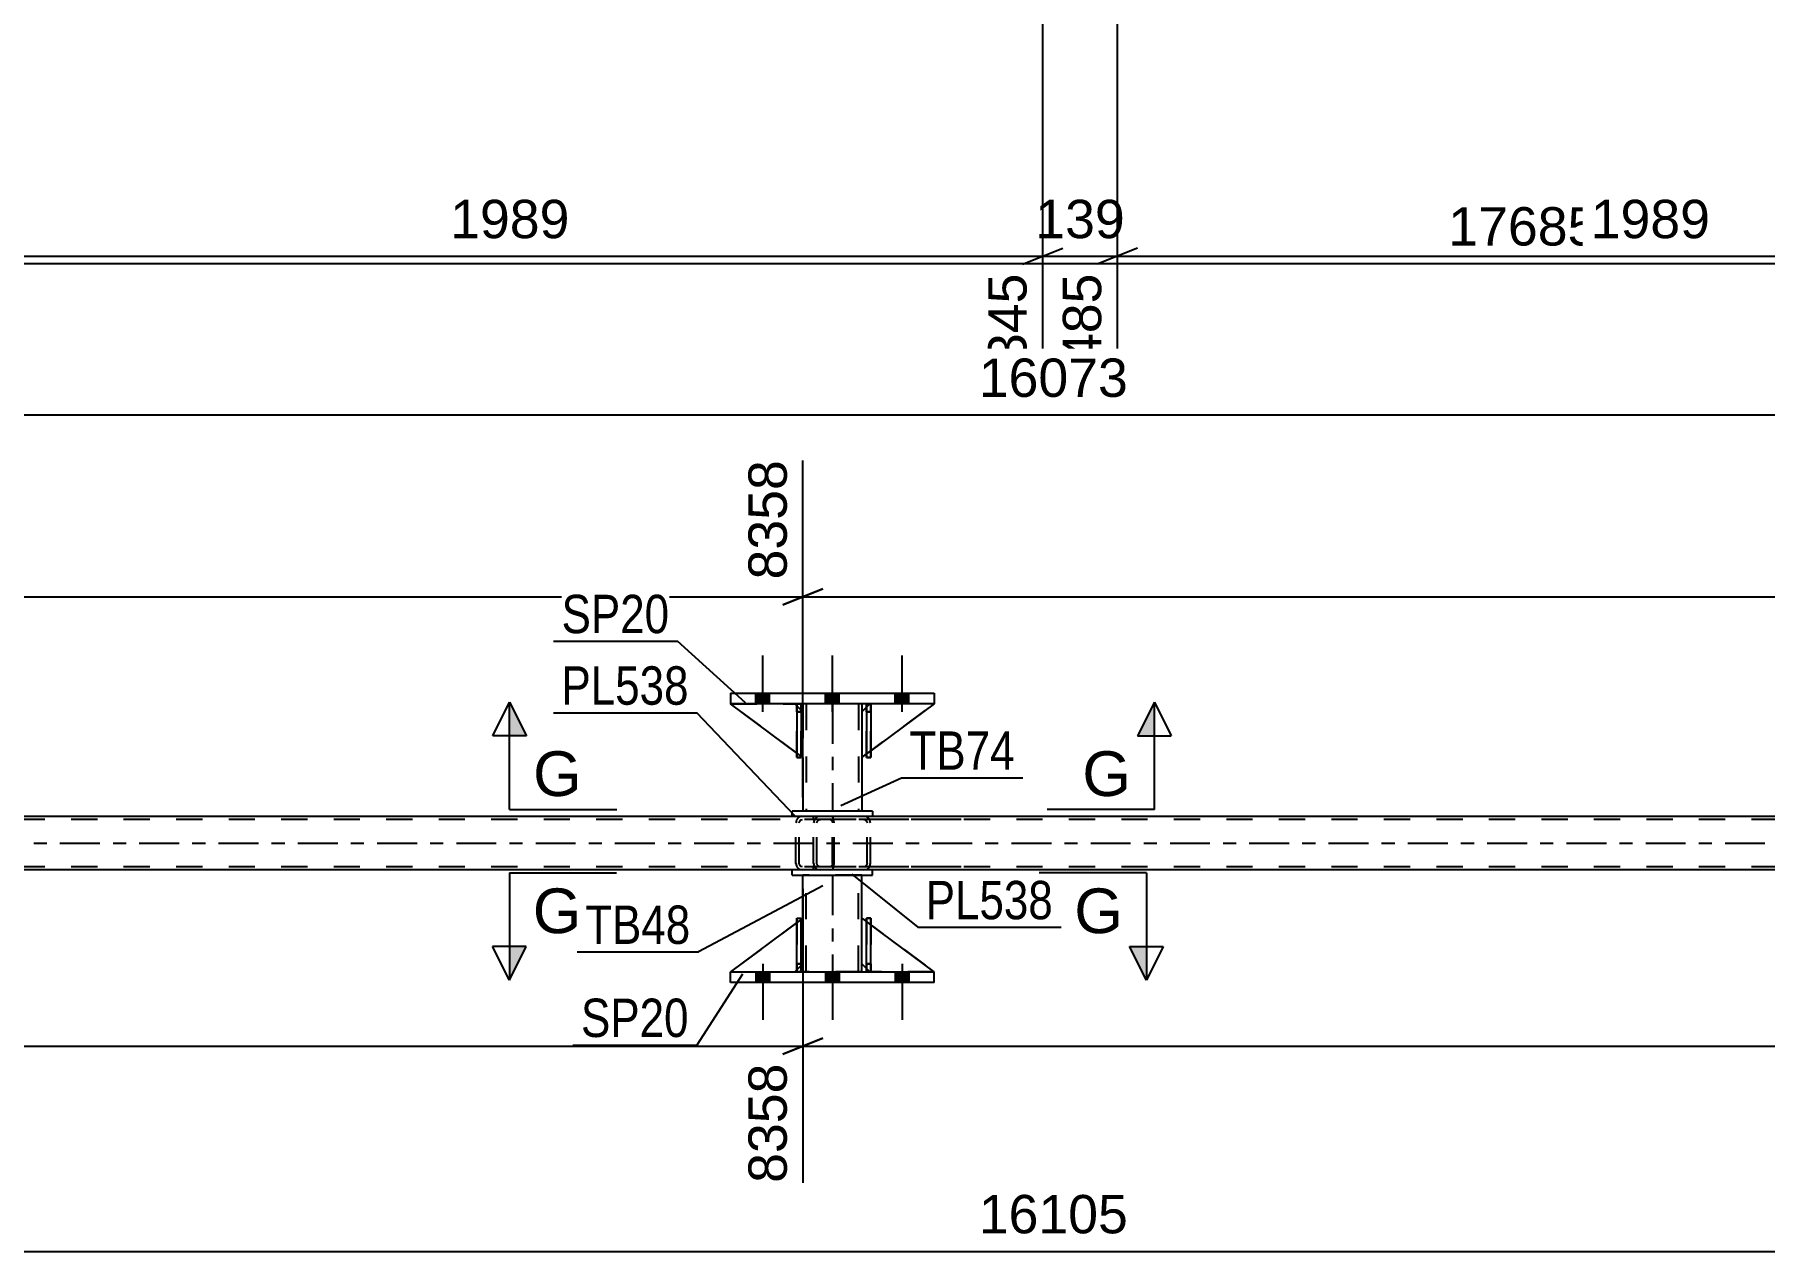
# Model space of a CAD drawing. Header units: millimetres. Extents: x 0 to 841, y 0 to 594.
# Drawn here: x 323.2 to 452.3, y 208.6 to 299.5 of the extents above; entities that cross this region are included whole.
import ezdxf

# ---------------------------------------------------------------- set-up
doc = ezdxf.new("R2010")
doc.units = ezdxf.units.MM
doc.linetypes.add('DXK_LINE_DOT2', pattern=[3.9198, 1.9599, -1.9599])
doc.linetypes.add('DXK_LINE_DOT3', pattern=[5.9187, 2.979, -0.9799, 0.9799, -0.9799])
doc.styles.add('Arial', font='ARIAL.TTF', dxfattribs={"height": 0.2})
doc.styles.add('Arial Narrow', font='ARIALN.TTF', dxfattribs={"height": 0.2})

# ---------------------------------------------------------------- blocks, each defined once
blk = doc.blocks.new('Part-318895815-4595 - 4507')
at = {"color": 2, "linetype": 'Continuous'}
for p, q in [((385.74, 237.09), (379.74, 237.09)), ((379.74, 236.69), (379.74, 237.09)), ((379.74, 236.69), (385.74, 236.69)), ((385.74, 236.69), (385.74, 237.09))]:
    blk.add_line(p, q, dxfattribs=at)
blk = doc.blocks.new('Part-318895815-4554 - 4507')
at = {"color": 7, "linetype": 'DXK_LINE_DOT2'}
for p, q in [((382.61, 241.09), (374.29, 241.09)), ((382.61, 240.85), (374.29, 240.85)), ((380.06, 240.79), (380.02, 240.61)), ((380.02, 237.57), (380.02, 240.61)), ((380.27, 240.61), (380.29, 240.7)), ((380.27, 237.57), (380.27, 240.61)), ((380.29, 240.7), (380.34, 240.78)), ((380.52, 241.09), (380.33, 241.05)), ((380.34, 240.78), (380.42, 240.83)), ((380.42, 240.83), (380.52, 240.85)), ((381.34, 240.85), (381.34, 241.09)), ((382.72, 241.05), (382.61, 241.09)), ((382.61, 240.85), (382.66, 240.83)), ((382.66, 240.83), (382.71, 240.78)), ((382.71, 240.78), (382.74, 240.7)), ((382.8, 240.95), (382.72, 241.05)), ((382.74, 240.7), (382.75, 240.61)), ((382.75, 237.57), (382.75, 240.61)), ((382.86, 240.79), (382.8, 240.95)), ((382.88, 240.61), (382.86, 240.79)), ((382.88, 237.57), (382.88, 240.61)), ((382.61, 237.33), (374.29, 237.33)), ((382.61, 237.09), (374.29, 237.09)), ((380.02, 237.57), (380.06, 237.39)), ((380.29, 237.48), (380.27, 237.57)), ((380.34, 237.4), (380.29, 237.48)), ((380.33, 237.13), (380.52, 237.09)), ((380.42, 237.35), (380.34, 237.4)), ((380.52, 237.33), (380.42, 237.35)), ((381.34, 237.09), (381.34, 237.33)), ((382.66, 237.35), (382.61, 237.33)), ((382.61, 237.09), (382.72, 237.13)), ((382.71, 237.4), (382.66, 237.35)), ((382.74, 237.48), (382.71, 237.4)), ((382.72, 237.13), (382.8, 237.23)), ((382.75, 237.57), (382.74, 237.48)), ((382.8, 237.23), (382.86, 237.39)), ((382.86, 237.39), (382.88, 237.57))]:
    blk.add_line(p, q, dxfattribs=at)
for centre, start, end in [((380.51, 240.6), 111.1941, 156.1506), ((380.51, 237.59), 203.8494, 248.8059)]:
    blk.add_arc(centre, 0.492, start, end, dxfattribs=at)
blk = doc.blocks.new('Part-318895815-4630 - 4507')
at = {"color": 2, "linetype": 'Continuous'}
for p, q in [((380.09, 233.16), (375.14, 229.49)), ((380.54, 233.49), (380.41, 233.4)), ((380.54, 230.09), (380.54, 233.49)), ((380.54, 230.09), (380.41, 229.96)), ((380.54, 230.09), (380.54, 230.09)), ((380.09, 229.64), (379.94, 229.49))]:
    blk.add_line(p, q, dxfattribs=at)
at = {"color": 7, "linetype": 'DXK_LINE_DOT2'}
for p, q in [((380.41, 233.4), (380.09, 233.16)), ((380.54, 230.09), (380.54, 233.49)), ((380.54, 230.09), (379.94, 229.49)), ((380.41, 229.96), (380.09, 229.64)), ((375.14, 229.49), (375.14, 229.49)), ((375.14, 229.49), (379.94, 229.49))]:
    blk.add_line(p, q, dxfattribs=at)
blk = doc.blocks.new('Part-318895815-4558 - 4507')
at = {"color": 2, "linetype": 'Continuous'}
for p, q in [((380.09, 229.49), (380.09, 233.49)), ((380.09, 233.49), (380.41, 233.49)), ((380.41, 229.49), (380.41, 233.49)), ((380.09, 229.49), (380.09, 229.49)), ((380.41, 229.49), (380.09, 229.49))]:
    blk.add_line(p, q, dxfattribs=at)
at = {"color": 7, "linetype": 'DXK_LINE_DOT2'}
for p, q in [((380.09, 233.49), (380.09, 230.09)), ((380.41, 230.09), (380.41, 233.49)), ((380.09, 230.09), (380.09, 229.49)), ((380.09, 230.09), (380.41, 230.09)), ((380.41, 229.49), (380.41, 230.09)), ((380.09, 229.49), (380.09, 229.49)), ((380.09, 229.49), (380.09, 229.49)), ((380.41, 229.49), (380.41, 229.49))]:
    blk.add_line(p, q, dxfattribs=at)
blk = doc.blocks.new('Part-318895815-4559 - 4507')
at = {"color": 7, "linetype": 'DXK_LINE_DOT2'}
for p, q in [((385.61, 233.49), (385.29, 233.49)), ((385.29, 230.09), (385.29, 233.49)), ((385.29, 233.49), (385.29, 229.49)), ((385.61, 233.49), (385.61, 230.09)), ((385.61, 229.49), (385.61, 233.49)), ((385.61, 230.09), (385.29, 230.09)), ((385.29, 229.49), (385.29, 230.09)), ((385.61, 230.09), (385.61, 229.49)), ((385.61, 229.49), (385.29, 229.49)), ((385.61, 229.49), (385.61, 229.49))]:
    blk.add_line(p, q, dxfattribs=at)
blk = doc.blocks.new('Part-318895815-4725 - 4507')
at = {"color": 2, "linetype": 'Continuous'}
for p, q in [((385.61, 249.49), (385.29, 249.49)), ((385.29, 249.49), (385.29, 245.49)), ((385.61, 249.49), (385.61, 249.49)), ((385.61, 249.49), (385.61, 245.49)), ((385.61, 245.49), (385.29, 245.49))]:
    blk.add_line(p, q, dxfattribs=at)
at = {"color": 7, "linetype": 'DXK_LINE_DOT2'}
for p, q in [((385.29, 249.49), (385.29, 248.89)), ((385.29, 249.49), (385.29, 249.49)), ((385.61, 248.89), (385.61, 249.49)), ((385.61, 249.49), (385.61, 249.49)), ((385.61, 248.89), (385.29, 248.89)), ((385.29, 248.89), (385.29, 245.49)), ((385.61, 245.49), (385.61, 248.89))]:
    blk.add_line(p, q, dxfattribs=at)
blk = doc.blocks.new('Part-318895815-4600 - 4507')
at = {"color": 2, "linetype": 'Continuous'}
for p, q in [((380.54, 233.49), (380.54, 236.69)), ((384.94, 233.49), (384.94, 236.69)), ((380.54, 229.49), (380.54, 230.09)), ((384.94, 229.49), (384.94, 230.09))]:
    blk.add_line(p, q, dxfattribs=at)
at = {"color": 7, "linetype": 'DXK_LINE_DOT2'}
for p, q in [((384.94, 236.69), (380.54, 236.69)), ((380.78, 229.49), (380.78, 236.69)), ((384.7, 229.49), (384.7, 236.69)), ((380.54, 230.09), (380.54, 233.49)), ((384.94, 230.09), (384.94, 233.49)), ((384.94, 229.49), (380.54, 229.49))]:
    blk.add_line(p, q, dxfattribs=at)
at = {"color": 7, "linetype": 'DXK_LINE_DOT3'}
blk.add_line((382.74, 236.69), (382.74, 229.49), dxfattribs=at)
blk = doc.blocks.new('Part-318895815-4648 - 4507')
at = {"color": 2, "linetype": 'Continuous'}
for p, q in [((375.14, 228.69), (375.14, 229.49)), ((375.14, 229.49), (390.34, 229.49)), ((390.34, 228.69), (375.14, 228.69)), ((390.34, 228.69), (390.34, 229.49))]:
    blk.add_line(p, q, dxfattribs=at)
blk = doc.blocks.new('Part-318895815-4643 - 4507')
at = {"color": 7, "linetype": 'DXK_LINE_DOT2'}
for p, q in [((385.54, 249.49), (384.94, 248.89)), ((384.94, 245.49), (390.34, 249.49)), ((390.34, 249.49), (385.54, 249.49)), ((384.94, 248.89), (384.94, 245.49))]:
    blk.add_line(p, q, dxfattribs=at)
blk = doc.blocks.new('Part-318895815-4649 - 4507')
at = {"color": 2, "linetype": 'Continuous'}
for p, q in [((385.29, 229.49), (385.29, 233.49)), ((385.29, 233.49), (385.61, 233.49)), ((385.61, 229.49), (385.61, 233.49)), ((385.29, 229.49), (385.29, 229.49)), ((385.61, 229.49), (385.29, 229.49))]:
    blk.add_line(p, q, dxfattribs=at)
at = {"color": 7, "linetype": 'DXK_LINE_DOT2'}
for p, q in [((385.29, 233.49), (385.29, 230.09)), ((385.61, 230.09), (385.61, 233.49)), ((385.29, 230.09), (385.29, 229.49)), ((385.29, 230.09), (385.61, 230.09)), ((385.61, 229.49), (385.61, 230.09)), ((385.29, 229.49), (385.29, 229.49)), ((385.29, 229.49), (385.29, 229.49)), ((385.61, 229.49), (385.61, 229.49))]:
    blk.add_line(p, q, dxfattribs=at)
blk = doc.blocks.new('Bolt-318895815-4653 - 4507')
at = {"linetype": 'Continuous'}
for points in [[(377.02, 228.69), (378.06, 228.69), (378.06, 229.49), (377.02, 229.49)], [(377.02, 228.69), (378.06, 228.69), (378.06, 229.49), (377.02, 229.49)], [(377.02, 228.69), (378.06, 228.69), (378.06, 229.49), (377.02, 229.49)], [(382.22, 228.69), (383.26, 228.69), (383.26, 229.49), (382.22, 229.49)], [(382.22, 228.69), (383.26, 228.69), (383.26, 229.49), (382.22, 229.49)], [(387.42, 228.69), (388.46, 228.69), (388.46, 229.49), (387.42, 229.49)], [(387.42, 228.69), (388.46, 228.69), (388.46, 229.49), (387.42, 229.49)], [(387.42, 228.69), (388.46, 228.69), (388.46, 229.49), (387.42, 229.49)]]:
    blk.add_hatch(color=1, dxfattribs=at).paths.add_polyline_path(points)
at = {"color": 1, "linetype": 'Continuous'}
for p, q in [((377.54, 230.09), (377.54, 225.89)), ((377.54, 230.09), (377.54, 225.89)), ((377.54, 230.09), (377.54, 225.89)), ((382.74, 230.09), (382.74, 225.89)), ((382.74, 230.09), (382.74, 225.89)), ((387.94, 230.09), (387.94, 225.89)), ((387.94, 230.09), (387.94, 225.89)), ((387.94, 230.09), (387.94, 225.89)), ((377.02, 229.49), (377.02, 228.69)), ((377.02, 229.49), (377.02, 228.69)), ((377.02, 229.49), (377.02, 228.69)), ((378.06, 229.49), (378.06, 228.69)), ((378.06, 229.49), (378.06, 228.69)), ((378.06, 229.49), (378.06, 228.69)), ((382.22, 229.49), (382.22, 228.69)), ((382.22, 229.49), (382.22, 228.69)), ((383.26, 229.49), (383.26, 228.69)), ((383.26, 229.49), (383.26, 228.69)), ((387.42, 229.49), (387.42, 228.69)), ((387.42, 229.49), (387.42, 228.69)), ((387.42, 229.49), (387.42, 228.69)), ((388.46, 229.49), (388.46, 228.69)), ((388.46, 229.49), (388.46, 228.69)), ((388.46, 229.49), (388.46, 228.69))]:
    blk.add_line(p, q, dxfattribs=at)
blk = doc.blocks.new('Bolt-318895815-4654 - 4507')
at = {"linetype": 'Continuous'}
for points in [[(378.06, 250.29), (377.02, 250.29), (377.02, 249.49), (378.06, 249.49)], [(378.06, 250.29), (377.02, 250.29), (377.02, 249.49), (378.06, 249.49)], [(378.06, 250.29), (377.02, 250.29), (377.02, 249.49), (378.06, 249.49)], [(383.26, 250.29), (382.22, 250.29), (382.22, 249.49), (383.26, 249.49)], [(383.26, 250.29), (382.22, 250.29), (382.22, 249.49), (383.26, 249.49)], [(388.46, 250.29), (387.42, 250.29), (387.42, 249.49), (388.46, 249.49)], [(388.46, 250.29), (387.42, 250.29), (387.42, 249.49), (388.46, 249.49)], [(388.46, 250.29), (387.42, 250.29), (387.42, 249.49), (388.46, 249.49)]]:
    blk.add_hatch(color=1, dxfattribs=at).paths.add_polyline_path(points)
at = {"color": 1, "linetype": 'Continuous'}
for p, q in [((377.54, 248.89), (377.54, 253.09)), ((377.54, 248.89), (377.54, 253.09)), ((377.54, 248.89), (377.54, 253.09)), ((382.74, 248.89), (382.74, 253.09)), ((382.74, 248.89), (382.74, 253.09)), ((387.94, 248.89), (387.94, 253.09)), ((387.94, 248.89), (387.94, 253.09)), ((387.94, 248.89), (387.94, 253.09)), ((377.02, 249.49), (377.02, 250.29)), ((377.02, 249.49), (377.02, 250.29)), ((377.02, 249.49), (377.02, 250.29)), ((378.06, 249.49), (378.06, 250.29)), ((378.06, 249.49), (378.06, 250.29)), ((378.06, 249.49), (378.06, 250.29)), ((382.22, 249.49), (382.22, 250.29)), ((382.22, 249.49), (382.22, 250.29)), ((383.26, 249.49), (383.26, 250.29)), ((383.26, 249.49), (383.26, 250.29)), ((387.42, 249.49), (387.42, 250.29)), ((387.42, 249.49), (387.42, 250.29)), ((387.42, 249.49), (387.42, 250.29)), ((388.46, 249.49), (388.46, 250.29)), ((388.46, 249.49), (388.46, 250.29)), ((388.46, 249.49), (388.46, 250.29))]:
    blk.add_line(p, q, dxfattribs=at)
blk = doc.blocks.new('Part-318895815-4676 - 4507')
at = {"color": 7, "linetype": 'DXK_LINE_DOT2'}
for p, q in [((688.5, 240.85), (117.93, 240.85)), ((385.74, 241.09), (379.74, 241.09)), ((688.5, 237.33), (117.93, 237.33))]:
    blk.add_line(p, q, dxfattribs=at)
at = {"color": 2, "linetype": 'Continuous'}
for p, q in [((379.74, 241.09), (215.47, 241.09)), ((550.01, 241.09), (385.74, 241.09)), ((550.01, 237.09), (117.93, 237.09))]:
    blk.add_line(p, q, dxfattribs=at)
at = {"color": 7, "linetype": 'DXK_LINE_DOT3'}
blk.add_line((117.93, 239.09), (688.3, 239.09), dxfattribs=at)
blk = doc.blocks.new('Part-318895815-4682 - 4507')
at = {"color": 7, "linetype": 'DXK_LINE_DOT2'}
for p, q in [((380.54, 233.49), (375.14, 229.49)), ((380.54, 230.09), (380.54, 233.49)), ((380.54, 233.49), (380.54, 230.09)), ((379.94, 229.49), (380.54, 230.09)), ((380.54, 230.09), (379.94, 229.49)), ((380.54, 230.09), (380.54, 230.09)), ((375.14, 229.49), (379.94, 229.49))]:
    blk.add_line(p, q, dxfattribs=at)
blk = doc.blocks.new('Part-318895815-4686 - 4507')
at = {"color": 2, "linetype": 'Continuous'}
for p, q in [((385.29, 249.24), (384.94, 248.89)), ((390.34, 249.49), (385.61, 245.99)), ((384.94, 248.89), (384.94, 245.49)), ((384.94, 245.49), (385.29, 245.75))]:
    blk.add_line(p, q, dxfattribs=at)
at = {"color": 7, "linetype": 'DXK_LINE_DOT2'}
for p, q in [((385.54, 249.49), (385.29, 249.24)), ((390.34, 249.49), (385.54, 249.49)), ((390.34, 249.49), (390.34, 249.49)), ((390.34, 249.49), (390.34, 249.49)), ((385.61, 245.99), (385.29, 245.75))]:
    blk.add_line(p, q, dxfattribs=at)
blk = doc.blocks.new('Part-318895815-4688 - 4507')
at = {"color": 7, "linetype": 'DXK_LINE_DOT2'}
for p, q in [((380.09, 248.89), (380.09, 249.49)), ((380.09, 249.49), (380.09, 249.49)), ((380.09, 249.49), (380.09, 245.49)), ((380.09, 249.49), (380.41, 249.49)), ((380.41, 249.49), (380.41, 248.89)), ((380.41, 245.49), (380.41, 249.49)), ((380.09, 245.49), (380.09, 248.89)), ((380.09, 248.89), (380.41, 248.89)), ((380.41, 248.89), (380.41, 245.49)), ((380.09, 245.49), (380.41, 245.49))]:
    blk.add_line(p, q, dxfattribs=at)
blk = doc.blocks.new('Part-318895815-4709 - 4507')
at = {"color": 7, "linetype": 'DXK_LINE_DOT2'}
for p, q in [((380.09, 233.49), (380.41, 233.49)), ((380.09, 230.09), (380.09, 233.49)), ((380.09, 233.49), (380.09, 229.49)), ((380.41, 233.49), (380.41, 230.09)), ((380.41, 229.49), (380.41, 233.4)), ((380.41, 230.09), (380.09, 230.09)), ((380.09, 229.49), (380.09, 230.09)), ((380.41, 230.09), (380.41, 229.49)), ((380.41, 229.49), (380.09, 229.49)), ((380.41, 229.49), (380.41, 229.49))]:
    blk.add_line(p, q, dxfattribs=at)
blk = doc.blocks.new('Part-318895815-4710 - 4507')
at = {"color": 2, "linetype": 'Continuous'}
for p, q in [((380.41, 249.49), (380.09, 249.49)), ((380.09, 249.49), (380.09, 245.49)), ((380.41, 249.49), (380.41, 249.49)), ((380.41, 249.49), (380.41, 245.49)), ((380.41, 245.49), (380.09, 245.49))]:
    blk.add_line(p, q, dxfattribs=at)
at = {"color": 7, "linetype": 'DXK_LINE_DOT2'}
for p, q in [((380.09, 249.49), (380.09, 248.89)), ((380.09, 249.49), (380.09, 249.49)), ((380.41, 248.89), (380.41, 249.49)), ((380.41, 249.49), (380.41, 249.49)), ((380.41, 248.89), (380.09, 248.89)), ((380.09, 248.89), (380.09, 245.49)), ((380.41, 245.49), (380.41, 248.89))]:
    blk.add_line(p, q, dxfattribs=at)
blk = doc.blocks.new('Part-318895815-4711 - 4507')
at = {"color": 7, "linetype": 'DXK_LINE_DOT2'}
for p, q in [((385.29, 248.89), (385.29, 249.49)), ((385.29, 249.49), (385.29, 249.49)), ((385.29, 249.49), (385.29, 245.49)), ((385.29, 249.49), (385.61, 249.49)), ((385.61, 249.49), (385.61, 248.89)), ((385.61, 245.49), (385.61, 249.49)), ((385.29, 245.49), (385.29, 248.89)), ((385.29, 248.89), (385.61, 248.89)), ((385.61, 248.89), (385.61, 245.49)), ((385.29, 245.49), (385.61, 245.49))]:
    blk.add_line(p, q, dxfattribs=at)
blk = doc.blocks.new('Part-318895815-4750 - 4507')
at = {"color": 2, "linetype": 'Continuous'}
for p, q in [((375.14, 250.29), (375.14, 249.49)), ((375.14, 250.29), (390.34, 250.29)), ((390.34, 249.49), (375.14, 249.49)), ((390.34, 250.29), (390.34, 249.49))]:
    blk.add_line(p, q, dxfattribs=at)
blk = doc.blocks.new('Part-318895815-4751 - 4507')
at = {"color": 2, "linetype": 'Continuous'}
for p, q in [((384.94, 230.09), (384.94, 233.49)), ((384.94, 233.49), (385.29, 233.23)), ((390.34, 229.49), (385.61, 232.99)), ((385.29, 229.74), (384.94, 230.09))]:
    blk.add_line(p, q, dxfattribs=at)
at = {"color": 7, "linetype": 'DXK_LINE_DOT2'}
for p, q in [((385.61, 232.99), (385.29, 233.23)), ((385.29, 229.74), (385.54, 229.49)), ((385.54, 229.49), (390.34, 229.49))]:
    blk.add_line(p, q, dxfattribs=at)
blk = doc.blocks.new('Part-318895815-4752 - 4507')
at = {"color": 7, "linetype": 'DXK_LINE_DOT2'}
for p, q in [((384.94, 230.09), (384.94, 233.49)), ((384.94, 233.49), (390.34, 229.49)), ((385.54, 229.49), (384.94, 230.09)), ((390.34, 229.49), (385.54, 229.49))]:
    blk.add_line(p, q, dxfattribs=at)
blk = doc.blocks.new('Part-318895815-4757 - 4507')
at = {"color": 2, "linetype": 'Continuous'}
for p, q in [((380.54, 249.49), (380.54, 248.89)), ((384.94, 249.49), (384.94, 248.89)), ((380.54, 245.49), (380.54, 241.49)), ((384.94, 245.49), (384.94, 241.49))]:
    blk.add_line(p, q, dxfattribs=at)
at = {"color": 7, "linetype": 'DXK_LINE_DOT2'}
for p, q in [((384.94, 249.49), (380.54, 249.49)), ((380.78, 249.49), (380.78, 241.49)), ((384.7, 249.49), (384.7, 241.49)), ((380.54, 248.89), (380.54, 245.49)), ((384.94, 248.89), (384.94, 245.49)), ((384.94, 241.49), (380.54, 241.49))]:
    blk.add_line(p, q, dxfattribs=at)
at = {"color": 7, "linetype": 'DXK_LINE_DOT3'}
blk.add_line((382.74, 249.49), (382.74, 241.49), dxfattribs=at)
blk = doc.blocks.new('Part-318895815-4759 - 4507')
at = {"color": 2, "linetype": 'Continuous'}
for p, q in [((380.09, 245.82), (375.14, 249.49)), ((380.09, 249.34), (379.94, 249.49)), ((380.54, 248.89), (380.41, 249.02)), ((380.54, 248.89), (380.54, 248.89)), ((380.54, 245.49), (380.54, 248.89)), ((380.41, 245.58), (380.54, 245.49)), ((380.54, 245.49), (380.54, 245.49))]:
    blk.add_line(p, q, dxfattribs=at)
at = {"color": 7, "linetype": 'DXK_LINE_DOT2'}
for p, q in [((379.94, 249.49), (375.14, 249.49)), ((375.14, 249.49), (375.14, 249.49)), ((379.94, 249.49), (380.54, 248.89)), ((380.41, 249.02), (380.09, 249.34)), ((380.54, 248.89), (380.54, 245.49)), ((380.41, 245.58), (380.09, 245.82))]:
    blk.add_line(p, q, dxfattribs=at)
blk = doc.blocks.new('Part-318895815-4760 - 4507')
at = {"color": 7, "linetype": 'DXK_LINE_DOT2'}
for p, q in [((380.54, 245.49), (375.14, 249.49)), ((375.14, 249.49), (379.94, 249.49)), ((379.94, 249.49), (380.54, 248.89)), ((380.54, 248.89), (379.94, 249.49)), ((380.54, 248.89), (380.54, 245.49)), ((380.54, 248.89), (380.54, 248.89)), ((380.54, 248.89), (380.54, 245.49))]:
    blk.add_line(p, q, dxfattribs=at)
blk = doc.blocks.new('Part-318895815-4765 - 4507')
at = {"color": 2, "linetype": 'Continuous'}
for p, q in [((385.74, 241.49), (379.74, 241.49)), ((379.74, 241.09), (379.74, 241.49)), ((385.74, 241.49), (385.74, 241.09)), ((385.74, 241.09), (379.74, 241.09))]:
    blk.add_line(p, q, dxfattribs=at)
blk = doc.blocks.new('Part-318895815-4776 - 4507')
at = {"color": 7, "linetype": 'DXK_LINE_DOT2'}
for p, q in [((381.38, 240.79), (381.34, 240.61)), ((381.34, 237.57), (381.34, 240.61)), ((381.59, 240.61), (381.61, 240.7)), ((381.59, 237.57), (381.59, 240.61)), ((381.61, 240.7), (381.67, 240.78)), ((381.85, 241.09), (381.65, 241.05)), ((381.67, 240.78), (381.75, 240.83)), ((381.75, 240.83), (381.85, 240.85)), ((392.36, 241.09), (381.85, 241.09)), ((392.36, 240.85), (381.85, 240.85)), ((385.28, 241.05), (385.08, 241.09)), ((385.08, 240.85), (385.18, 240.83)), ((385.18, 240.83), (385.26, 240.78)), ((385.26, 240.78), (385.32, 240.7)), ((385.32, 240.7), (385.34, 240.61)), ((385.34, 237.57), (385.34, 240.61)), ((385.59, 240.61), (385.55, 240.79)), ((385.59, 237.57), (385.59, 240.61)), ((381.34, 237.57), (381.38, 237.39)), ((381.61, 237.48), (381.59, 237.57)), ((381.67, 237.4), (381.61, 237.48)), ((381.65, 237.13), (381.85, 237.09)), ((381.75, 237.35), (381.67, 237.4)), ((381.85, 237.33), (381.75, 237.35)), ((392.36, 237.33), (381.85, 237.33)), ((392.36, 237.09), (381.85, 237.09)), ((385.18, 237.35), (385.08, 237.33)), ((385.08, 237.09), (385.28, 237.13)), ((385.26, 237.4), (385.18, 237.35)), ((385.32, 237.48), (385.26, 237.4)), ((385.34, 237.57), (385.32, 237.48)), ((385.55, 237.39), (385.59, 237.57))]:
    blk.add_line(p, q, dxfattribs=at)
for centre, start, end in [((381.83, 240.59), 110.7583, 155.6801), ((385.1, 240.59), 24.3199, 69.2417), ((381.83, 237.59), 204.3199, 249.2417), ((385.1, 237.59), 290.7583, 335.6801)]:
    blk.add_arc(centre, 0.496, start, end, dxfattribs=at)
blk = doc.blocks.new('StraightDimension-318895815-22671 - 2943')
at = {"color": 7, "linetype": 'Continuous'}
for p, q in [((398.44, 316.22), (398.44, 272.71)), ((404.01, 316.22), (404.01, 272.71)), ((396.94, 282.31), (399.94, 283.51)), ((398.44, 282.91), (404.01, 282.91)), ((405.51, 283.51), (402.51, 282.31))]:
    blk.add_line(p, q, dxfattribs=at)
at = {"color": 0}
blk.add_wipeout([(405.16, 283.66), (405.16, 287.86), (397.29, 287.86), (397.29, 283.66)], dxfattribs=at)
at = {"color": 0, "linetype": 'Continuous'}
blk.add_wipeout([(403.41, 282.21), (399.21, 282.21), (399.21, 272.11), (403.41, 272.11)], dxfattribs=at)
at = {"color": 3, "style": 'Arial'}
blk.add_text('139', height=2.865, dxfattribs=at).set_placement((397.89, 284.26))
at = {"color": 3, "linetype": 'Continuous', "style": 'Arial'}
blk.add_text('8485', height=2.865, rotation=90.0002, dxfattribs=at).set_placement((402.81, 272.71))
blk = doc.blocks.new('StraightDimension-318895815-4383 - 2943')
at = {"color": 7, "linetype": 'Continuous'}
blk.add_line((108.67, 282.36), (759.88, 282.36), dxfattribs=at)
at = {"color": 0}
blk.add_wipeout([(440.44, 283.11), (440.44, 287.31), (428.12, 287.31), (428.12, 283.11)], dxfattribs=at)
at = {"color": 3, "style": 'Arial'}
blk.add_text('17685', height=2.865, dxfattribs=at).set_placement((428.72, 283.71))
blk = doc.blocks.new('StraightDimension-318895815-22670 - 2943')
at = {"color": 7, "linetype": 'Continuous'}
for p, q in [((404.01, 316.22), (404.01, 272.71)), ((483.57, 316.22), (483.57, 270.49)), ((405.51, 283.51), (402.51, 282.31)), ((404.01, 282.91), (483.57, 282.91)), ((482.07, 282.31), (485.07, 283.51))]:
    blk.add_line(p, q, dxfattribs=at)
at = {"color": 0}
blk.add_wipeout([(448.84, 283.66), (448.84, 287.86), (438.75, 287.86), (438.75, 283.66)], dxfattribs=at)
at = {"color": 3, "style": 'Arial'}
blk.add_text('1989', height=2.865, dxfattribs=at).set_placement((439.35, 284.26))
at = {"color": 0, "linetype": 'Continuous'}
blk.add_wipeout([(482.97, 282.21), (478.77, 282.21), (478.77, 269.89), (482.97, 269.89)], dxfattribs=at)
at = {"color": 3, "linetype": 'Continuous', "style": 'Arial'}
blk.add_text('10474', height=2.865, rotation=90.0002, dxfattribs=at).set_placement((482.37, 270.49))
blk = doc.blocks.new('StraightDimension-318895815-22672 - 2943')
at = {"color": 7, "linetype": 'Continuous'}
for p, q in [((318.88, 316.22), (318.88, 272.71)), ((398.44, 316.22), (398.44, 272.71)), ((320.38, 283.51), (317.38, 282.31)), ((318.88, 282.91), (398.44, 282.91)), ((396.94, 282.31), (399.94, 283.51))]:
    blk.add_line(p, q, dxfattribs=at)
at = {"color": 0}
blk.add_wipeout([(363.71, 283.66), (363.71, 287.86), (353.61, 287.86), (353.61, 283.66)], dxfattribs=at)
at = {"color": 3, "style": 'Arial'}
blk.add_text('1989', height=2.865, dxfattribs=at).set_placement((354.21, 284.26))
at = {"color": 0, "linetype": 'Continuous'}
blk.add_wipeout([(397.84, 282.21), (393.64, 282.21), (393.64, 272.11), (397.84, 272.11)], dxfattribs=at)
at = {"color": 3, "linetype": 'Continuous', "style": 'Arial'}
blk.add_text('8345', height=2.865, rotation=90.0002, dxfattribs=at).set_placement((397.24, 272.71))
blk = doc.blocks.new('StraightDimension-318895815-4880 - 4507')
at = {"color": 7, "linetype": 'Continuous'}
for p, q in [((380.54, 242.49), (380.54, 267.67)), ((210.27, 257.48), (380.54, 257.48)), ((379.04, 256.88), (382.04, 258.08))]:
    blk.add_line(p, q, dxfattribs=at)
at = {"color": 0, "linetype": 'Continuous'}
blk.add_wipeout([(379.94, 268.27), (375.74, 268.27), (375.74, 258.18), (379.94, 258.18)], dxfattribs=at)
at = {"color": 3, "linetype": 'Continuous', "style": 'Arial'}
blk.add_text('8358', height=2.865, rotation=90.0002, dxfattribs=at).set_placement((379.34, 258.78))
blk = doc.blocks.new('StraightDimension-318895815-4789 - 4507')
at = {"color": 7, "linetype": 'Continuous'}
blk.add_line((108.67, 208.61), (689.78, 208.61), dxfattribs=at)
at = {"color": 0}
blk.add_wipeout([(405.39, 209.36), (405.39, 213.56), (393.07, 213.56), (393.07, 209.36)], dxfattribs=at)
at = {"color": 3, "style": 'Arial'}
blk.add_text('16105', height=2.865, dxfattribs=at).set_placement((393.67, 209.96))
blk = doc.blocks.new('StraightDimension-318895815-4811 - 4507')
at = {"color": 7, "linetype": 'Continuous'}
for p, q in [((380.54, 235.69), (380.54, 213.73)), ((382.04, 224.53), (379.04, 223.33)), ((380.54, 223.93), (550.81, 223.93))]:
    blk.add_line(p, q, dxfattribs=at)
blk = doc.blocks.new('StraightDimension-318895815-4824 - 4507')
at = {"color": 7, "linetype": 'Continuous'}
for p, q in [((380.54, 235.69), (380.54, 213.73)), ((210.27, 223.93), (380.54, 223.93)), ((379.04, 223.33), (382.04, 224.53))]:
    blk.add_line(p, q, dxfattribs=at)
at = {"color": 0, "linetype": 'Continuous'}
blk.add_wipeout([(379.94, 223.23), (375.74, 223.23), (375.74, 213.13), (379.94, 213.13)], dxfattribs=at)
at = {"color": 3, "linetype": 'Continuous', "style": 'Arial'}
blk.add_text('8358', height=2.865, rotation=90.0002, dxfattribs=at).set_placement((379.34, 213.73))
blk = doc.blocks.new('StraightDimension-318895815-4867 - 4507')
at = {"color": 7, "linetype": 'Continuous'}
for p, q in [((380.54, 242.49), (380.54, 267.67)), ((382.04, 258.08), (379.04, 256.88)), ((380.54, 257.48), (550.81, 257.48))]:
    blk.add_line(p, q, dxfattribs=at)
blk = doc.blocks.new('StraightDimension-318895815-12005 - 4507')
at = {"color": 7, "linetype": 'Continuous'}
blk.add_line((109.31, 271.06), (689.14, 271.06), dxfattribs=at)
at = {"color": 0}
blk.add_wipeout([(405.39, 271.81), (405.39, 276.01), (393.07, 276.01), (393.07, 271.81)], dxfattribs=at)
at = {"color": 3, "style": 'Arial'}
blk.add_text('16073', height=2.865, dxfattribs=at).set_placement((393.67, 272.41))
blk = doc.blocks.new('Mark-318895815-4591 - 4507')
at = {"color": 0}
blk.add_wipeout([(399.21, 233.41), (399.21, 236.41), (389.71, 236.41), (389.71, 233.41)], dxfattribs=at)
blk.add_wipeout([(399.21, 233.41), (399.21, 236.41), (389.71, 236.41), (389.71, 233.41)], dxfattribs=at)
at = {"color": 30, "linetype": 'Continuous'}
for p, q in [((384.19, 236.77), (389.11, 232.81)), ((389.11, 232.81), (399.81, 232.81))]:
    blk.add_line(p, q, dxfattribs=at)
at = {"color": 3, "style": 'Arial Narrow'}
blk.add_text('PL538', height=2.863, dxfattribs=at).set_placement((389.71, 233.41))
blk = doc.blocks.new('Mark-318895815-4596 - 4507')
at = {"color": 0}
blk.add_wipeout([(372.14, 231.57), (372.14, 234.57), (364.29, 234.57), (364.29, 231.57)], dxfattribs=at)
blk.add_wipeout([(372.14, 231.57), (372.14, 234.57), (364.29, 234.57), (364.29, 231.57)], dxfattribs=at)
at = {"color": 30, "linetype": 'Continuous'}
for p in [(382.03, 235.91), (363.69, 230.97)]:
    blk.add_line(p, (372.74, 230.97), dxfattribs=at)
at = {"color": 3, "style": 'Arial Narrow'}
blk.add_text('TB48', height=2.863, dxfattribs=at).set_placement((364.29, 231.57))
blk = doc.blocks.new('Mark-318895815-4644 - 4507')
at = {"color": 0}
blk.add_wipeout([(372.02, 224.62), (372.02, 227.62), (363.98, 227.62), (363.98, 224.62)], dxfattribs=at)
blk.add_wipeout([(372.02, 224.62), (372.02, 227.62), (363.98, 227.62), (363.98, 224.62)], dxfattribs=at)
at = {"color": 30, "linetype": 'Continuous'}
for p in [(376.03, 229.32), (363.38, 224.02)]:
    blk.add_line(p, (372.62, 224.02), dxfattribs=at)
at = {"color": 3, "style": 'Arial Narrow'}
blk.add_text('SP20', height=2.863, dxfattribs=at).set_placement((363.98, 224.62))
blk = doc.blocks.new('Mark-318895815-4746 - 4507')
at = {"color": 0}
blk.add_wipeout([(370.57, 254.77), (370.57, 257.77), (362.53, 257.77), (362.53, 254.77)], dxfattribs=at)
blk.add_wipeout([(370.57, 254.77), (370.57, 257.77), (362.53, 257.77), (362.53, 254.77)], dxfattribs=at)
at = {"color": 30, "linetype": 'Continuous'}
for p in [(361.93, 254.17), (376.25, 249.57)]:
    blk.add_line(p, (371.17, 254.17), dxfattribs=at)
at = {"color": 3, "style": 'Arial Narrow'}
blk.add_text('SP20', height=2.863, dxfattribs=at).set_placement((362.53, 254.77))
blk = doc.blocks.new('Mark-318895815-4753 - 4507')
at = {"color": 0}
blk.add_wipeout([(396.35, 244.57), (396.35, 247.57), (388.5, 247.57), (388.5, 244.57)], dxfattribs=at)
blk.add_wipeout([(396.35, 244.57), (396.35, 247.57), (388.5, 247.57), (388.5, 244.57)], dxfattribs=at)
at = {"color": 30, "linetype": 'Continuous'}
for p, q in [((383.37, 241.9), (387.9, 243.97)), ((387.9, 243.97), (396.95, 243.97))]:
    blk.add_line(p, q, dxfattribs=at)
at = {"color": 3, "style": 'Arial Narrow'}
blk.add_text('TB74', height=2.863, dxfattribs=at).set_placement((388.5, 244.57))
blk = doc.blocks.new('Mark-318895815-4761 - 4507')
at = {"color": 0}
blk.add_wipeout([(372.02, 249.43), (372.02, 252.43), (362.52, 252.43), (362.52, 249.43)], dxfattribs=at)
blk.add_wipeout([(372.02, 249.43), (372.02, 252.43), (362.52, 252.43), (362.52, 249.43)], dxfattribs=at)
at = {"color": 30, "linetype": 'Continuous'}
for p in [(361.92, 248.83), (379.93, 241.12)]:
    blk.add_line(p, (372.62, 248.83), dxfattribs=at)
at = {"color": 3, "style": 'Arial Narrow'}
blk.add_text('PL538', height=2.863, dxfattribs=at).set_placement((362.52, 249.43))
blk = doc.blocks.new('SectionMark-318895815-5010 - 4507')
at = {"linetype": 'Continuous'}
for points in [[(359.9, 247.11), (358.65, 247.11), (358.65, 249.61)], [(406.78, 247.11), (405.53, 247.11), (406.78, 249.61)]]:
    blk.add_hatch(color=6, dxfattribs=at).paths.add_polyline_path(points)
at = {"color": 6, "linetype": 'Continuous'}
for p, q in [((357.4, 247.11), (358.65, 249.61)), ((358.65, 241.61), (358.65, 249.61)), ((358.65, 249.61), (359.9, 247.11)), ((406.78, 249.61), (405.53, 247.11)), ((406.78, 241.61), (406.78, 249.61)), ((406.78, 249.61), (408.03, 247.11)), ((359.9, 247.11), (357.4, 247.11)), ((405.53, 247.11), (408.03, 247.11)), ((358.65, 241.61), (366.65, 241.61)), ((406.78, 241.61), (398.78, 241.61))]:
    blk.add_line(p, q, dxfattribs=at)
at = {"color": 0, "linetype": 'Continuous'}
for points in [[(364.03, 242.61), (364.03, 246.11), (360.4, 246.11), (360.4, 242.61)], [(405.03, 242.61), (405.03, 246.11), (401.4, 246.11), (401.4, 242.61)]]:
    blk.add_wipeout(points, dxfattribs=at)
at = {"color": 3, "linetype": 'Continuous', "style": 'Arial'}
for p in [(360.4, 242.61), (401.4, 242.61)]:
    blk.add_text('G', height=3.34, dxfattribs=at).set_placement(p)
blk = doc.blocks.new('SectionMark-318895815-5018 - 4507')
at = {"linetype": 'Continuous'}
for points in [[(358.63, 231.37), (359.88, 231.37), (358.63, 228.87)], [(404.93, 231.37), (406.18, 231.37), (406.18, 228.87)]]:
    blk.add_hatch(color=6, dxfattribs=at).paths.add_polyline_path(points)
at = {"color": 6, "linetype": 'Continuous'}
for p, q in [((358.63, 236.87), (366.63, 236.87)), ((358.63, 236.87), (358.63, 228.87)), ((406.18, 236.87), (398.18, 236.87)), ((406.18, 236.87), (406.18, 228.87)), ((358.63, 228.87), (357.38, 231.37)), ((359.88, 231.37), (357.38, 231.37)), ((358.63, 228.87), (359.88, 231.37)), ((404.93, 231.37), (407.43, 231.37)), ((406.18, 228.87), (404.93, 231.37)), ((407.43, 231.37), (406.18, 228.87))]:
    blk.add_line(p, q, dxfattribs=at)
at = {"color": 0, "linetype": 'Continuous'}
for points in [[(364.01, 232.37), (364.01, 235.87), (360.38, 235.87), (360.38, 232.37)], [(404.43, 232.37), (404.43, 235.87), (400.8, 235.87), (400.8, 232.37)]]:
    blk.add_wipeout(points, dxfattribs=at)
at = {"color": 3, "linetype": 'Continuous', "style": 'Arial'}
for p in [(360.38, 232.37), (400.8, 232.37)]:
    blk.add_text('G', height=3.34, dxfattribs=at).set_placement(p)

msp = doc.modelspace()

# ---------------------------------------------------------------- block references
for name in ['StraightDimension-318895815-22671 - 2943', 'Bolt-318895815-4654 - 4507', 'Part-318895815-4750 - 4507', 'Part-318895815-4759 - 4507', 'Part-318895815-4760 - 4507', 'Part-318895815-4688 - 4507', 'Part-318895815-4710 - 4507', 'Part-318895815-4757 - 4507', 'Part-318895815-4643 - 4507', 'Part-318895815-4686 - 4507', 'Part-318895815-4725 - 4507', 'Part-318895815-4711 - 4507', 'Part-318895815-4765 - 4507', 'Part-318895815-4676 - 4507', 'Part-318895815-4554 - 4507', 'Part-318895815-4776 - 4507', 'Part-318895815-4595 - 4507', 'Part-318895815-4600 - 4507', 'Part-318895815-4630 - 4507', 'Part-318895815-4682 - 4507', 'Part-318895815-4558 - 4507', 'Part-318895815-4709 - 4507', 'Part-318895815-4751 - 4507', 'Part-318895815-4752 - 4507', 'Part-318895815-4559 - 4507', 'Part-318895815-4649 - 4507', 'Bolt-318895815-4653 - 4507', 'Part-318895815-4648 - 4507']:
    msp.add_blockref(name, (0, 0))

# ---------------------------------------------------------------- next in the draw order: block references
for name in ['StraightDimension-318895815-4383 - 2943', 'StraightDimension-318895815-4880 - 4507', 'StraightDimension-318895815-4789 - 4507']:
    msp.add_blockref(name, (0, 0))

# ---------------------------------------------------------------- next in the draw order: block references
for name in ['StraightDimension-318895815-22672 - 2943', 'StraightDimension-318895815-22670 - 2943', 'StraightDimension-318895815-4811 - 4507']:
    msp.add_blockref(name, (0, 0))

# ---------------------------------------------------------------- next in the draw order: block references
for name in ['StraightDimension-318895815-4867 - 4507', 'Mark-318895815-4591 - 4507', 'StraightDimension-318895815-4824 - 4507']:
    msp.add_blockref(name, (0, 0))

# ---------------------------------------------------------------- next in the draw order: block references
for name in ['StraightDimension-318895815-12005 - 4507', 'Mark-318895815-4596 - 4507', 'Mark-318895815-4644 - 4507']:
    msp.add_blockref(name, (0, 0))

# ---------------------------------------------------------------- next in the draw order: block references
for name in ['Mark-318895815-4746 - 4507', 'Mark-318895815-4753 - 4507', 'SectionMark-318895815-5018 - 4507']:
    msp.add_blockref(name, (0, 0))

# ---------------------------------------------------------------- next in the draw order: block references
msp.add_blockref('Mark-318895815-4761 - 4507', (0, 0))

# ---------------------------------------------------------------- next in the draw order: block references
msp.add_blockref('SectionMark-318895815-5010 - 4507', (0, 0))

doc.saveas('drawing.dxf')
